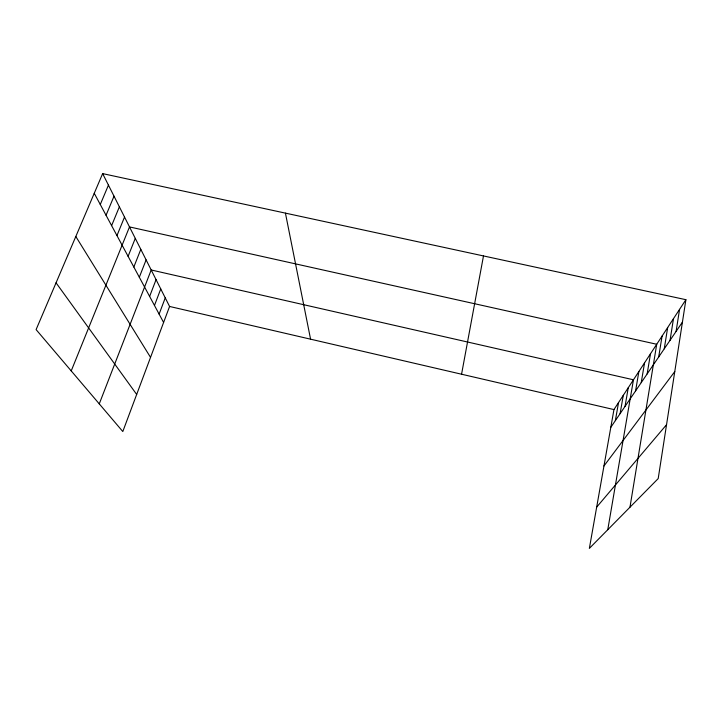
<?xml version="1.0" encoding="UTF-8"?>
<svg xmlns="http://www.w3.org/2000/svg" width="722" height="722" viewBox="0 0 722 722"><rect width="100%" height="100%" fill="white"/><g stroke="black" fill="none" stroke-linecap="round" stroke-linejoin="round"><path stroke-width="1.08" d="M685.9 299.693L658.202 478.578L589.36 548.386L613.953 409.582L685.9 299.693L102.641 173.614L36.1 329.602L122.803 431.539L169.58 306.462L102.641 173.614M676.099 331.416L679.564 309.377M670.052 340.306L673.491 318.646M664.249 348.825L667.669 327.535M658.681 356.993L662.083 336.064M629.972 507.196L656.722 344.259L129.5 226.916L71.225 370.9M647.147 373.933L650.495 353.771M641.235 382.615L644.556 362.841M607.771 529.713L633.456 379.79L151.196 269.974L99.266 403.869M635.586 390.909L638.88 371.505M625.035 406.405L628.266 387.723M620.099 413.652L623.294 395.313M615.361 420.61L618.528 402.596M461.557 374.222L483.487 255.94M159.12 314.115L165.248 297.87M154.472 305.442L160.753 288.944M149.625 296.426L156.069 279.649M139.319 277.23L146.115 259.893M133.832 267.005L140.808 249.37M128.101 256.328L135.276 238.386M116.964 235.58L124.527 217.06M111.612 225.625L119.374 206.826M106.053 215.264L114.013 196.194M100.277 204.497L108.444 185.13M610.821 427.28L682.425 322.129M603.962 465.97L674.772 371.568M596.67 507.124L666.541 424.707M169.58 306.462L613.953 409.582M56.054 282.816L136.675 394.447M75.81 236.5L150.537 357.372M94.248 193.279L163.596 322.454M285.425 213.125L310.577 339.178"/></g></svg>
